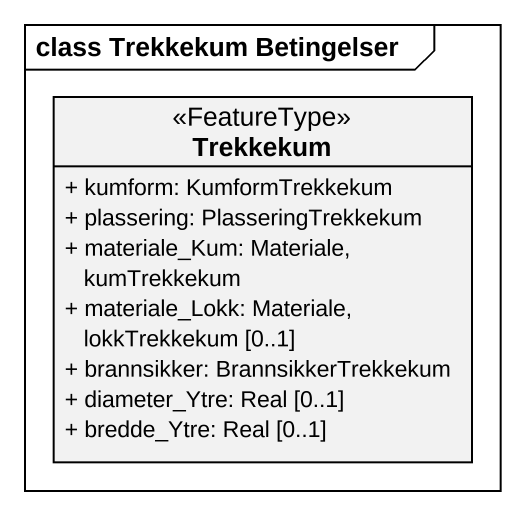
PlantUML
@startuml
mainframe class Trekkekum Betingelser
hide circle
hide empty members
skinparam classAttributeIconSize 0
class Trekkekum <<FeatureType>> {
  + kumform: KumformTrekkekum
  + plassering: PlasseringTrekkekum
  + materiale_Kum: Materiale, kumTrekkekum
  + materiale_Lokk: Materiale, lokkTrekkekum [0..1]
  + brannsikker: BrannsikkerTrekkekum
  + diameter_Ytre: Real [0..1]
  + bredde_Ytre: Real [0..1]
}
@enduml
